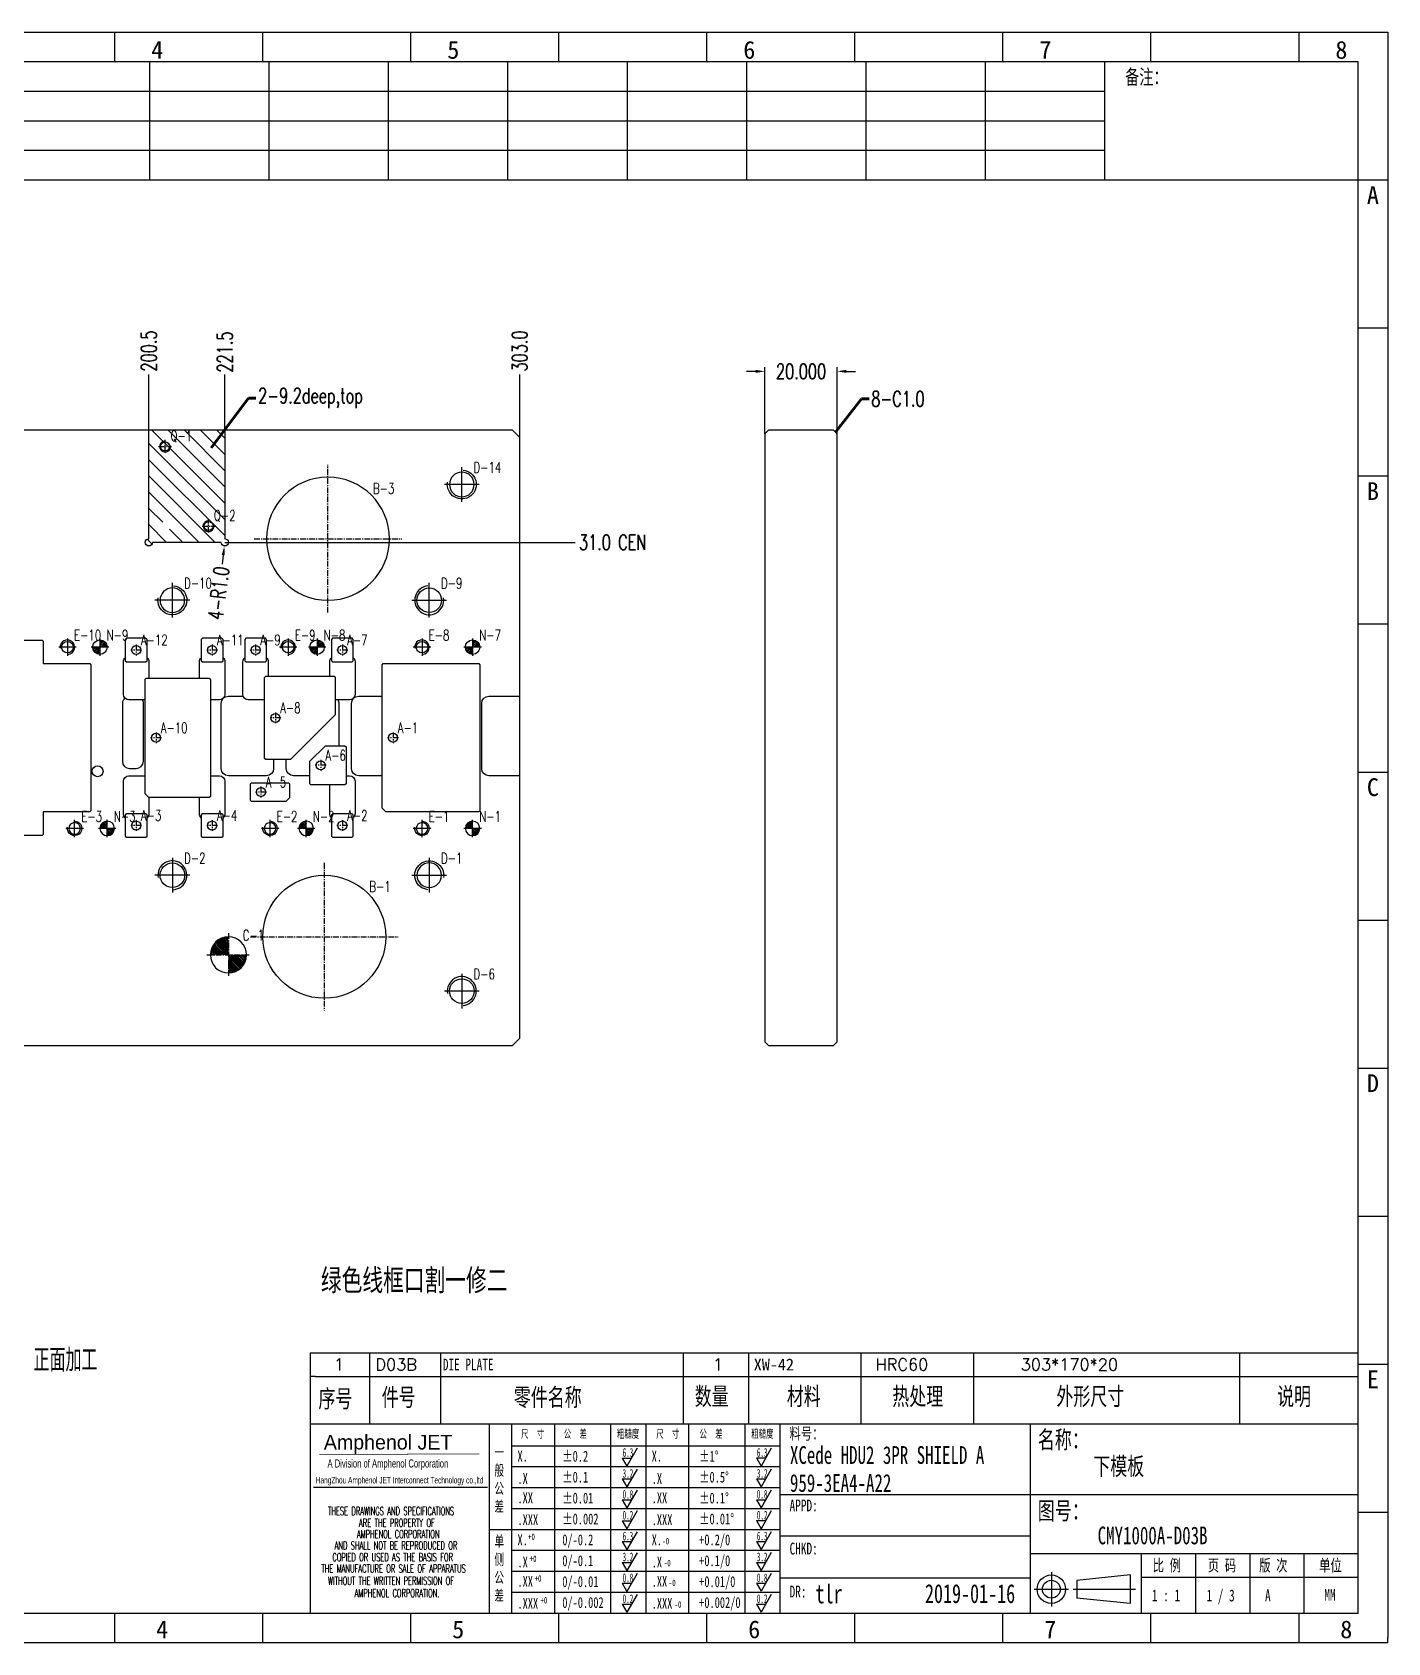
# Model space of a CAD drawing. Header units: millimetres. Extents: x -2852 to 5627, y -2271 to 1849.
# Drawn here: x 4602.1 to 4976.7, y -1220.9 to -775.8 of the extents above; entities that cross this region are included whole.
import ezdxf
from ezdxf.enums import TextEntityAlignment as Align

# ---------------------------------------------------------------- set-up
doc = ezdxf.new("R2010")
doc.units = ezdxf.units.MM
doc.header["$PDSIZE"] = 3
doc.linetypes.add('CENTER', pattern=[50.8, 31.75, -6.35, 6.35, -6.35])
doc.linetypes.add('CENTER2', pattern=[1.125, 0.75, -0.125, 0.125, -0.125])
for name, color, linetype in [('1', 7, 'Continuous'), ('41', 1, 'Continuous'), ('51', 1, 'CENTER2'), ('D03', 7, 'Continuous'), ('D031', 217, 'Continuous')]:
    doc.layers.add(name, color=color, linetype=linetype)
doc.styles.add('CH', font='仿宋_GB2312_0.ttf')
doc.styles.add('jet01', font='simplex.shx', dxfattribs={"width": 0.7, "bigfont": 'hztxt.shx'})
doc.styles.add('jet02', font='simplex.shx', dxfattribs={"width": 0.7})
doc.styles.add('SIMPLEX', font='SIMPLEX')
doc.styles.get("Standard").update_dxf_attribs({"font": '仿宋_GB2312_0.ttf', "width": 0.7})
doc.styles.add('TEXTSTYLE_1', font='TRIUMB.TTF')
doc.styles.add('TEXTSTYLE_2', font='TRIUM.TTF')
doc.styles.add('tk', font='', dxfattribs={"width": 0.7})
doc.styles.add('tk 2', font='仿宋_GB2312_0.ttf', dxfattribs={"width": 0.65})
doc.styles.add('tk 4', font='simplex.shx', dxfattribs={"width": 0.65, "bigfont": 'bigfont.shx'})
doc.styles.get('tk').set_extended_font_data('NSimSun')
doc.dimstyles.new('jet02', dxfattribs={"dimtxt": 3.5, "dimasz": 2.1, "dimexe": 1, "dimexo": 0, "dimgap": 0.5, "dimtad": 0, "dimtoh": 1, "dimdec": 3, "dimzin": 9, "dimdsep": 46, "dimtxsty": 'jet02', "dimcen": 0, "dimclrt": 256, "dimazin": 2, "dimtfac": 1, "dimtdec": 3, "dimtofl": 0, "dimtmove": 0, "dimatfit": 1, "dimfxl": 0, "dimarcsym": 0})

# ---------------------------------------------------------------- blocks, each defined once
blk = doc.blocks.new('A3-N')
at = {"layer": '1', "color": 1}
for p, q in [((0, 296.73), (420, 296.73)), ((185.45, 291.27), (185.45, 296.73)), ((212.73, 291.27), (212.73, 296.73)), ((240, 291.27), (240, 296.73)), ((267.27, 291.27), (267.27, 296.73)), ((294.55, 291.27), (294.55, 296.73)), ((321.82, 291.27), (321.82, 296.73)), ((349.09, 291.27), (349.09, 296.73)), ((376.36, 291.27), (376.36, 296.73)), ((403.64, 291.27), (403.64, 296.73)), ((420, 296.73), (420, 1)), ((420, 269.45), (414.55, 269.45)), ((420, 242.18), (414.55, 242.18)), ((420, 214.91), (414.55, 214.91)), ((420, 187.64), (414.55, 187.64)), ((420, 160.36), (414.55, 160.36)), ((420, 133.09), (414.55, 133.09)), ((420, 105.82), (414.55, 105.82)), ((420, 78.55), (414.55, 78.55)), ((420, 51.27), (414.55, 51.27)), ((222.45, 49.09), (221.45, 49.09)), ((221.45, 49.09), (221.45, 40.36)), ((222.45, 49.09), (414.55, 49.09)), ((232.36, 49.09), (232.36, 40.36)), ((245.45, 49.09), (245.45, 40.36)), ((290.18, 49.09), (290.18, 40.36)), ((302.18, 49.09), (302.18, 40.36)), ((322.91, 49.09), (322.91, 40.36)), ((343.64, 49.09), (343.64, 40.36)), ((392.73, 40.36), (392.73, 49.09)), ((258.55, 40.36), (258.55, 5.44)), ((266.45, 40.36), (266.45, 5.44)), ((276.78, 40.36), (276.78, 5.45)), ((291.18, 40.36), (291.18, 5.45)), ((301.51, 40.37), (301.51, 5.46)), ((308.01, 40.36), (308.01, 5.45)), ((354.09, 40.36), (354.09, 5.45)), ((308.01, 32.39), (258.55, 32.39)), ((308.01, 28.54), (258.55, 28.54)), ((414.55, 27.27), (308.01, 27.27)), ((308.01, 24.69), (258.55, 24.69)), ((420, 24), (414.55, 24)), ((354.09, 19.63), (308.01, 19.63)), ((308.01, 16.99), (258.55, 16.99)), ((414.55, 16.36), (354.09, 16.36)), ((374.55, 16.36), (374.55, 5.45)), ((384.55, 16.36), (384.55, 5.45)), ((394.55, 16.36), (394.55, 5.45)), ((404.55, 16.36), (404.55, 5.45)), ((308.01, 13.14), (258.55, 13.14)), ((308.01, 11.99), (354.09, 11.99)), ((372.51, 12.49), (362.69, 11.5)), ((372.51, 12.49), (372.51, 7.25)), ((414.55, 12), (374.55, 12)), ((308.01, 9.29), (258.55, 9.29)), ((362.69, 11.5), (362.69, 8.23)), ((372.51, 7.25), (362.69, 8.23)), ((185.45, 0), (185.45, 5.45)), ((212.73, 0), (212.73, 5.45)), ((240, 0), (240, 5.45)), ((267.27, 0), (267.27, 5.45)), ((294.55, 0), (294.55, 5.45)), ((321.82, 0), (321.82, 5.45)), ((349.09, 0), (349.09, 5.45)), ((376.36, 0), (376.36, 5.45)), ((403.64, 0), (403.64, 5.45)), ((420, 0), (1, 0)), ((420, 0), (420, 1))]:
    blk.add_line(p, q, dxfattribs=at)
at = {"layer": '1'}
for p, q in [((414.55, 278.18), (414.55, 284.73)), ((221.45, 40.36), (221.45, 5.45)), ((221.45, 40.36), (414.55, 40.36)), ((221.45, 40.36), (414.55, 40.36)), ((254.41, 40.36), (254.41, 5.45)), ((283.28, 40.36), (283.28, 5.45)), ((308.01, 36.24), (258.55, 36.24)), ((222.08, 28.67), (254.12, 28.67)), ((308.01, 20.84), (254.41, 20.84))]:
    blk.add_line(p, q, dxfattribs=at)
at = {"layer": '1', "color": 1, "ltscale": 0.05}
for p, q in [((281.68, 35.84), (279.79, 32.56)), ((306.41, 35.84), (304.52, 32.56)), ((278.93, 34.04), (279.79, 32.56)), ((278.93, 34.04), (280.65, 34.04)), ((303.66, 34.05), (304.52, 32.56)), ((303.66, 34.05), (305.38, 34.05)), ((278.93, 30.19), (279.79, 28.71)), ((278.93, 30.19), (280.65, 30.19)), ((281.68, 31.99), (279.79, 28.71)), ((303.66, 30.2), (305.38, 30.2)), ((303.66, 30.2), (304.52, 28.71)), ((306.41, 31.99), (304.52, 28.71)), ((281.68, 28.14), (279.79, 24.86)), ((306.41, 28.14), (304.52, 24.86)), ((278.93, 26.34), (279.79, 24.86)), ((278.93, 26.34), (280.65, 26.34)), ((281.68, 24.29), (279.79, 21.01)), ((303.66, 26.35), (304.52, 24.86)), ((303.66, 26.35), (305.38, 26.35)), ((306.41, 24.29), (304.52, 21.01)), ((278.93, 22.49), (280.65, 22.49)), ((278.93, 22.49), (279.79, 21.01)), ((303.66, 22.5), (305.38, 22.5)), ((303.66, 22.5), (304.52, 21.01)), ((278.93, 18.66), (279.79, 17.17)), ((278.93, 18.66), (280.65, 18.66)), ((281.68, 20.45), (279.79, 17.17)), ((303.66, 18.66), (304.52, 17.18)), ((303.66, 18.66), (305.38, 18.66)), ((306.41, 20.46), (304.52, 17.18)), ((281.68, 16.6), (279.79, 13.32)), ((306.41, 16.61), (304.52, 13.33)), ((278.93, 14.81), (280.65, 14.81)), ((278.93, 14.81), (279.79, 13.32)), ((281.68, 12.75), (279.79, 9.47)), ((303.66, 14.81), (305.38, 14.81)), ((303.66, 14.81), (304.52, 13.33)), ((306.41, 12.76), (304.52, 9.48)), ((278.93, 10.96), (279.79, 9.47)), ((278.93, 10.96), (280.65, 10.96)), ((303.66, 10.96), (304.52, 9.48)), ((303.66, 10.96), (305.38, 10.96)), ((306.41, 8.91), (304.52, 5.63)), ((278.93, 7.11), (279.79, 5.62)), ((278.93, 7.11), (280.65, 7.11)), ((281.68, 8.9), (279.79, 5.62)), ((303.66, 7.11), (305.38, 7.11)), ((303.66, 7.11), (304.52, 5.63))]:
    blk.add_line(p, q, dxfattribs=at)
at = {"layer": '1', "color": 1, "ltscale": 0.1}
for p, q in [((358.01, 13.02), (358.01, 6.71)), ((354.86, 9.87), (361.17, 9.87)), ((362.03, 9.87), (373.54, 9.87))]:
    blk.add_line(p, q, dxfattribs=at)
at = {"layer": '1'}
blk.add_lwpolyline([(221.45, 5.45), (414.55, 5.45), (414.55, 291.27), (5.45, 291.27), (5.45, 5.45), (414.55, 5.45)], dxfattribs=at)
at = {"layer": '1', "color": 7, "linetype": 'Continuous', "const_width": 0.123}
blk.add_lwpolyline([(223.11, 34.74), (252.6, 34.76)], dxfattribs=at)
at = {"layer": '1', "color": 1}
for radius in [2.62, 1.64]:
    blk.add_circle((358.01, 9.87), radius, dxfattribs=at)
at = {"layer": '41'}
for p, q in [((191.82, 291.27), (191.82, 269.45)), ((213.82, 291.27), (213.82, 269.45)), ((235.82, 291.27), (235.82, 269.45)), ((257.82, 291.27), (257.82, 269.45)), ((279.82, 291.27), (279.82, 269.45)), ((301.82, 291.27), (301.82, 269.45)), ((323.82, 291.27), (323.82, 269.45)), ((345.82, 291.27), (345.82, 269.45)), ((367.82, 291.27), (367.82, 269.45)), ((367.82, 285.82), (5.45, 285.82)), ((367.82, 280.36), (5.45, 280.36)), ((367.82, 274.91), (5.45, 274.91)), ((414.55, 269.45), (5.45, 269.45))]:
    blk.add_line(p, q, dxfattribs=at)
at = {"layer": '1', "color": 1}
for s, p in [('4', (193.27, 295.11)), ('5', (247.82, 295.11)), ('6', (302.36, 295.11)), ('7', (356.91, 295.11)), ('8', (411.45, 295.11)), ('4', (194.17, 4.11)), ('5', (248.72, 4.11)), ('6', (303.26, 4.11)), ('7', (357.81, 4.11)), ('8', (412.35, 4.11))]:
    blk.add_text(s, height=3.27, dxfattribs=at).set_placement(p, align=Align.TOP_CENTER)
at = {"layer": '1', "style": 'tk', "width": 0.7}
blk.add_text('备注：', height=2.727, dxfattribs=at).set_placement((375.51, 288.55), align=Align.MIDDLE)
at = {"layer": '1', "color": 1}
for s, p in [('A', (418.37, 268.36)), ('B', (418.37, 213.82)), ('C', (418.37, 159.27)), ('D', (418.37, 104.73)), ('E', (418.37, 50.18))]:
    blk.add_text(s, height=3.27, dxfattribs=at).set_placement(p, align=Align.TOP_RIGHT)
at = {"layer": '1', "color": 1, "style": 'tk 2', "width": 0.7}
for s, height, p in [('数量', 3.273, (292.3, 43.78)), ('材料', 3.273, (309.27, 43.78)), ('热处理', 3.273, (328.71, 43.78)), ('外形尺寸', 3.273, (358.94, 43.78)), ('说明', 3.273, (399.61, 43.78)), ('序号', 3.273, (222.96, 43.34)), ('件号', 3.273, (234.62, 43.61)), ('零件名称', 3.273, (258.97, 43.61)), ('料号：', 2.182, (309.77, 37.46)), ('名称：', 3.273, (355.52, 35.79)), ('图号：', 3.273, (355.52, 22.7)), ('比 例', 2.182, (376.69, 13.18)), ('页 码', 2.182, (386.85, 13.18)), ('版 次', 2.182, (396.31, 13.18)), ('单位', 2.182, (407.35, 13.18))]:
    blk.add_text(s, height=height, dxfattribs=at).set_placement(p)
at = {"layer": '1', "color": 7, "linetype": 'Continuous', "style": 'TEXTSTYLE_1'}
blk.add_text('Amphenol JET', height=2.7, dxfattribs=at).set_placement((223.96, 35.61))
at = {"layer": '1', "color": 1, "ltscale": 0.05, "style": 'tk 2', "width": 0.5}
for s, p in [('6.3', (279.01, 34.26)), ('6.3', (303.74, 34.27)), ('3.2', (279.01, 30.41)), ('3.2', (303.74, 30.42)), ('0.8', (279.01, 26.56)), ('0.8', (303.74, 26.57)), ('0.2', (279.01, 22.71)), ('0.2', (303.74, 22.72)), ('6.3', (279.01, 18.87)), ('6.3', (303.74, 18.88)), ('3.2', (279.01, 15.02)), ('3.2', (303.74, 15.03)), ('0.8', (279.01, 11.17)), ('0.8', (303.74, 11.18)), ('0.2', (279.01, 7.32)), ('0.2', (303.74, 7.33))]:
    blk.add_text(s, height=1.6, dxfattribs=at).set_placement(p)
at = {"layer": '1', "color": 7, "linetype": 'Continuous'}
for s, height, style, width, p in [('A Division of Amphenol Corporation', 1.5, 'TEXTSTYLE_2', 0.7, (224.64, 32.29)), ('HangZhou Amphenol JET Interconnect Technology co.,ltd ', 1.2, 'TEXTSTYLE_2', 0.6, (222.47, 29.36)), ('THESE DRAWINGS AND SPECIFICATIONS', 1.5, 'tk 4', 0.6, (224.73, 23.52)), ('ARE THE PROPERTY OF', 1.5, 'tk 4', 0.6, (230.45, 21.35)), ('AND SHALL NOT BE REPRODUCED OR', 1.5, 'tk 4', 0.6, (225.95, 17.17)), ('AMPHENOL CORPORATION', 1.5, 'tk 4', 0.6, (230.04, 19.27)), ('COPIED OR USED AS THE BASIS FOR', 1.5, 'tk 4', 0.6, (225.54, 15.02)), ('THE MANUFACTURE OR SALE OF APPARATUS', 1.5, 'tk 4', 0.6, (223.5, 12.92)), ('WITHOUT THE WRITTEN PERMISSION OF', 1.5, 'tk 4', 0.6, (224.73, 10.67)), ('AMPHENOL CORPORATION.', 1.5, 'tk 4', 0.6, (229.63, 8.4))]:
    blk.add_text(s, height=height, dxfattribs=dict(at, style=style, width=width)).set_placement(p)
at = {"layer": '1', "color": 1, "style": 'tk 2', "width": 0.7}
for s, p in [('X.', (259.64, 34.37)), ('%%P0.2', (267.9, 34.37)), ('X.', (284.37, 34.37)), ('%%P1%%D', (293.12, 34.37)), ('.X', (259.64, 30.28)), ('%%P0.1', (267.9, 30.52)), ('.X', (284.37, 30.28)), ('%%P0.5%%D', (293.12, 30.52)), ('.XX', (259.64, 26.71)), ('%%P0.01', (267.9, 26.67)), ('.XX', (284.37, 26.71)), ('%%P0.1%%D', (293.12, 26.67)), ('%%P0.002', (267.9, 22.82)), ('%%P0.01%%D', (293.12, 22.82)), ('.XXX', (259.64, 22.68)), ('.XXX', (284.37, 22.68)), ('X.', (259.64, 18.97)), ('0/-0.2', (267.9, 18.97)), ('X.', (284.37, 18.97)), ('+0.2/0', (293.12, 18.97)), ('.X', (259.64, 14.88)), ('0/-0.1', (267.9, 15.12)), ('.X', (284.37, 14.88)), ('+0.1/0', (293.12, 15.12)), ('.XX', (259.64, 11.31)), ('0/-0.01', (267.9, 11.27)), ('.XX', (284.37, 11.31)), ('+0.01/0', (293.12, 11.27)), ('.XXX', (259.64, 7.28)), ('0/-0.002', (267.9, 7.42)), ('.XXX', (284.37, 7.28)), ('+0.002/0', (293.12, 7.42))]:
    blk.add_text(s, height=2, dxfattribs=at).set_placement(p, align=Align.MIDDLE_LEFT)
at = {"layer": '1', "style": 'tk 2', "width": 0.7}
for s, p in [('APPD:', (309.77, 24.21)), ('CHKD:', (309.77, 16.27)), ('DR:', (309.77, 8.35))]:
    blk.add_text(s, height=2.182, dxfattribs=at).set_placement(p)
at = {"layer": '1', "color": 7, "style": 'tk 2', "width": 0.7}
blk.add_text('MM', height=2.182, dxfattribs=at).set_placement((408.31, 7.75))
at = {"layer": '1', "color": 1, "ltscale": 0.05, "char_height": 1.5, "width": 6.3627, "attachment_point": 1, "style": 'tk 2'}
for s, insert in [('尺  寸', (260.31, 39.25)), ('公  差', (268.17, 39.25)), ('粗糙度', (277.98, 39.25)), ('尺  寸', (285.2, 39.25)), ('公  差', (293.18, 39.25)), ('粗糙度', (302.71, 39.26))]:
    blk.add_mtext(s, dxfattribs=dict(at, insert=insert))
at = {"layer": '1', "ltscale": 0.05, "char_height": 2, "width": 2.5195, "attachment_point": 1, "style": 'tk 2'}
for s, insert in [('一般公差', (255.39, 36.11)), ('单侧公差', (255.39, 19.71))]:
    blk.add_mtext(s, dxfattribs=dict(at, insert=insert))
at = {"layer": '1', "color": 1, "ltscale": 0.05, "char_height": 1.2, "width": 5.1396, "attachment_point": 1, "line_spacing_factor": 0.8, "style": 'tk 2'}
for s, insert in [('+0', (261.58, 20.13)), ('-0', (286.31, 19.33)), ('+0', (261.88, 16.09)), ('-0', (286.61, 15.29)), ('+0', (262.79, 12.45)), ('-0', (287.51, 11.65)), ('+0', (263.87, 8.44)), ('-0', (288.59, 7.64))]:
    blk.add_mtext(s, dxfattribs=dict(at, insert=insert))
at = {"layer": '1', "style": 'tk 2', "width": 0.7}
for tag, p in [('PATR-NO1', (309.84, 32.96)), ('TITLE', (365.74, 30.9)), ('PATR-NO2', (309.84, 27.81)), ('DWG-NO:', (366.54, 18.14))]:
    blk.add_attdef(tag, p, '', height=3.27, dxfattribs=at)
at = {"layer": '1', "color": 1, "style": 'tk 2', "width": 0.7}
for tag, p in [('DRAW', (314.55, 7.27)), ('DATE', (334.72, 7.32))]:
    blk.add_attdef(tag, p, '', height=3.49, dxfattribs=at)
at = {"layer": '1', "style": 'tk 2', "width": 0.7}
for tag, p in [('SCALE', (376.55, 8.73)), ('SHEET', (386.6, 8.72)), ('REV', (397.38, 8.73))]:
    blk.add_attdef(tag, text='', height=2.18, dxfattribs=at).set_placement(p, align=Align.MIDDLE_LEFT)
blk = doc.blocks.new('FB3')
at = {"layer": '1', "color": 1}
for p, q in [((0, 4.36), (193.09, 4.36)), ((0, 4.36), (0, 0)), ((10.91, 4.36), (10.91, 0)), ((24, 4.36), (24, 0)), ((68.73, 4.36), (68.73, 0)), ((80.73, 4.36), (80.73, 0)), ((101.45, 4.36), (101.45, 0)), ((122.18, 4.36), (122.18, 0)), ((171.27, 0), (171.27, 4.36))]:
    blk.add_line(p, q, dxfattribs=at)
at = {"layer": '1'}
for tag, style, p in [('ITEM', 'SIMPLEX', (4.36, 2.18)), ('PARTNO', 'SIMPLEX', (12, 2.18)), ('QTY', 'SIMPLEX', (74.18, 2.18)), ('MATL', 'CH', (81.72, 2.18)), ('FINISH', 'SIMPLEX', (104.17, 2.18)), ('SPEC', 'SIMPLEX', (130.91, 2.18)), ('REMARK', 'SIMPLEX', (174.06, 2.18))]:
    blk.add_attdef(tag, text='', height=2.18, dxfattribs=dict(at, style=style)).set_placement(p, align=Align.MIDDLE_LEFT)
at = {"layer": '1', "style": 'tk', "width": 0.7}
blk.add_attdef('DIE', text='', height=2.18, dxfattribs=at).set_placement((24.43, 2.18), align=Align.MIDDLE_LEFT)
blk = doc.blocks.new('D03-POST20')
at = {"layer": 'D03', "color": 6, "linetype": 'CENTER', "ltscale": 0.05}
for p, q in [((0, 20.4), (0, -20.4)), ((20.4, 0), (-20.4, 0))]:
    blk.add_line(p, q, dxfattribs=at)
at = {"layer": 'D03', "linetype": 'Continuous', "ltscale": 0.05}
blk.add_circle((0, 0), 17, dxfattribs=at)
blk = doc.blocks.new('D03-PIN10')
at = {"layer": 'D03', "color": 6, "linetype": 'CENTER', "ltscale": 0.05}
for p, q in [((0, 6), (0, -6)), ((6, 0), (-6, 0))]:
    blk.add_line(p, q, dxfattribs=at)
at = {"layer": 'D03', "linetype": 'Continuous', "ltscale": 0.05}
blk.add_circle((0, 0), 5, dxfattribs=at)
blk = doc.blocks.new('D03-M4')
at = {"layer": 'D03', "color": 6, "linetype": 'CENTER'}
for p, q in [((2.4, 0), (-2.4, 0)), ((0, 2.4), (0, -2.4))]:
    blk.add_line(p, q, dxfattribs=at)
at = {"layer": 'D03', "linetype": 'Continuous'}
blk.add_circle((0, 0), 1.6, dxfattribs=at)
at = {"layer": 'D03', "color": 3, "linetype": 'Continuous'}
blk.add_arc((0, 0), 2, 275.0197, 189.0761, dxfattribs=at)
blk = doc.blocks.new('D03-DL4')
at = {"layer": 'D03', "color": 6, "linetype": 'CENTER'}
for p, q in [((2.4, 0), (-2.4, 0)), ((0, 2.4), (0, -2.4))]:
    blk.add_line(p, q, dxfattribs=at)
at = {"layer": 'D03', "linetype": 'Continuous'}
blk.add_circle((0, 0), 2, dxfattribs=at)
blk = doc.blocks.new('D03-M3')
at = {"layer": 'D03', "color": 6, "linetype": 'CENTER', "ltscale": 0.05}
for p, q in [((1.8, 0), (-1.8, 0)), ((0, 1.8), (0, -1.8))]:
    blk.add_line(p, q, dxfattribs=at)
at = {"layer": 'D03', "linetype": 'Continuous', "ltscale": 0.05}
blk.add_circle((0, 0), 1.25, dxfattribs=at)
at = {"layer": 'D03', "color": 3, "linetype": 'Continuous', "ltscale": 0.05}
blk.add_arc((0, 0), 1.5, 275.0197, 189.0761, dxfattribs=at)
blk = doc.blocks.new('D03-L8')
at = {"layer": 'D03', "color": 6, "linetype": 'CENTER'}
for p, q in [((0, 4.8), (0, -4.8)), ((4.8, 0), (-4.8, 0))]:
    blk.add_line(p, q, dxfattribs=at)
at = {"layer": 'D03', "linetype": 'Continuous'}
blk.add_circle((0, 0), 3.4, dxfattribs=at)
at = {"layer": 'D03', "color": 3, "linetype": 'Continuous'}
blk.add_arc((0, 0), 4, 275.0197, 189.0761, dxfattribs=at)
blk = doc.blocks.new('WCS')
at = {"layer": '1', "color": 6, "linetype": 'CENTER', "ltscale": 0.05}
for p, q in [((1.5, 0), (-1.5, 0)), ((0, 1.5), (0, -1.5))]:
    blk.add_line(p, q, dxfattribs=at)
at = {"layer": '1', "linetype": 'Continuous', "ltscale": 0.05}
blk.add_circle((0, 0), 1.25, dxfattribs=at)
blk = doc.blocks.new('*D4893')
at = {"layer": '41', "ltscale": 0.05}
for p, q in [((2002.19, 2361.51), (1999.67, 2361.51)), ((2004.71, 2344.26), (2004.71, 2362.71)), ((2024.71, 2344.26), (2024.71, 2362.71)), ((2027.23, 2361.51), (2029.75, 2361.51))]:
    blk.add_line(p, q, dxfattribs=at)
for points in [[(2002.19, 2361.09), (2002.19, 2361.93), (2004.71, 2361.51)], [(2027.23, 2361.93), (2027.23, 2361.09), (2024.71, 2361.51)]]:
    blk.add_solid(points, dxfattribs=at)
at = {"layer": 'Defpoints', "color": 0, "ltscale": 0.05}
for p in [(2024.71, 2361.51), (2004.71, 2344.26), (2024.71, 2344.26)]:
    blk.add_point(p, dxfattribs=at)
at = {"layer": '41', "ltscale": 0.05, "insert": (2014.71, 2361.51), "char_height": 4.2, "attachment_point": 5, "style": 'jet02'}
blk.add_mtext('20.000', dxfattribs=at)
blk = doc.blocks.new('*D4895')
at = {"layer": '41'}
blk.add_line((1855.02, 2310.76), (1854.71, 2308.26), dxfattribs=at)
at = {"layer": '41', "ltscale": 0.05}
blk.add_solid([(1855.44, 2310.71), (1854.61, 2310.81), (1855.33, 2313.26)], dxfattribs=at)
at = {"layer": 'Defpoints', "color": 0, "ltscale": 0.05}
for p in [(1855.33, 2313.26), (1855.45, 2314.26)]:
    blk.add_point(p, dxfattribs=at)
at = {"layer": '41', "ltscale": 0.05, "insert": (1853.72, 2300.23), "char_height": 4.2, "attachment_point": 5, "rotation": 82.963, "style": 'jet02'}
blk.add_mtext('4-R1.0', dxfattribs=at)
blk = doc.blocks.new('*D4907')
at = {"layer": '41', "ltscale": 0.05}
blk.add_line((1855.45, 2314.26), (1952.33, 2314.26), dxfattribs=at)
at = {"layer": 'Defpoints', "color": 0, "ltscale": 0.05}
for p in [(1633.95, 2345.26), (1855.45, 2314.26), (1952.33, 2314.26)]:
    blk.add_point(p, dxfattribs=at)
at = {"layer": '41', "ltscale": 0.05, "insert": (1962.66, 2314.26), "char_height": 4.2, "attachment_point": 5, "style": 'jet02'}
blk.add_mtext('31.0{\\C1; CEN }', dxfattribs=at)
blk = doc.blocks.new('*D4911')
at = {"layer": '41', "ltscale": 0.05}
blk.add_line((1834.45, 2345.26), (1834.45, 2360.64), dxfattribs=at)
at = {"layer": 'Defpoints', "color": 0, "ltscale": 0.05}
for p in [(1834.45, 2360.64), (1633.95, 2345.26), (1834.45, 2345.26)]:
    blk.add_point(p, dxfattribs=at)
at = {"layer": '41', "ltscale": 0.05, "insert": (1834.45, 2367.12), "char_height": 4.2, "attachment_point": 5, "rotation": 90, "style": 'jet02'}
blk.add_mtext('200.5', dxfattribs=at)
blk = doc.blocks.new('*D4912')
at = {"layer": '41', "ltscale": 0.05}
blk.add_line((1855.45, 2345.26), (1855.45, 2360.64), dxfattribs=at)
at = {"layer": 'Defpoints', "color": 0, "ltscale": 0.05}
for p in [(1855.45, 2360.64), (1633.95, 2345.26), (1855.45, 2345.26)]:
    blk.add_point(p, dxfattribs=at)
at = {"layer": '41', "ltscale": 0.05, "insert": (1855.45, 2366.84), "char_height": 4.2, "attachment_point": 5, "rotation": 90, "style": 'jet02'}
blk.add_mtext('221.5', dxfattribs=at)
blk = doc.blocks.new('*D4913')
at = {"layer": '41', "ltscale": 0.05}
blk.add_line((1936.95, 2343.26), (1936.95, 2360.64), dxfattribs=at)
at = {"layer": 'Defpoints', "color": 0, "ltscale": 0.05}
for p in [(1936.95, 2360.64), (1633.95, 2345.26), (1936.95, 2343.26)]:
    blk.add_point(p, dxfattribs=at)
at = {"layer": '41', "ltscale": 0.05, "insert": (1936.95, 2367.12), "char_height": 4.2, "attachment_point": 5, "rotation": 90, "style": 'jet02'}
blk.add_mtext('303.0', dxfattribs=at)

msp = doc.modelspace()

# ---------------------------------------------------------------- hatches: boundary and pattern name
at = {"layer": 'D03', "ltscale": 0.05}
h = msp.add_hatch(dxfattribs=at)
h.set_pattern_fill('ANSI31', color=5, style=0)
h.set_pattern_definition([(315, (724.515, -342.7293), (-2.245064, -2.245064), [])])
edge = h.paths.add_edge_path()
edge.add_ellipse((4655.309, -916.7575), major_axis=(-0.7071, 0.7071), ratio=1, start_angle=45, end_angle=315, ccw=False)
edge.add_line((4654.309, -916.7575), (4635.309, -916.7575))
edge.add_ellipse((4634.309, -916.7575), major_axis=(0.7071, 0.7071), ratio=1, start_angle=45, end_angle=315, ccw=False)
edge.add_line((4634.309, -915.7575), (4634.309, -885.7575))
edge.add_line((4634.309, -885.7575), (4655.309, -885.7575))
edge.add_line((4655.309, -885.7575), (4655.309, -915.7575))
edge = h.paths.add_edge_path(flags=16)
edge.add_line((4638.809, -910.7575), (4638.809, -911.0075))
edge.add_ellipse((4638.809, -912.2575), major_axis=(-0.8839, 0.8839), ratio=1, start_angle=-45, end_angle=45)
edge.add_line((4637.559, -912.2575), (4637.309, -912.2575))
edge.add_ellipse((4638.809, -912.2575), major_axis=(1.0607, 1.0607), ratio=1, start_angle=135, end_angle=405)
edge = h.paths.add_edge_path(flags=16)
edge.add_line((4650.809, -888.7575), (4650.809, -889.0075))
edge.add_ellipse((4650.809, -890.2575), major_axis=(-0.8839, 0.8839), ratio=1, start_angle=-45, end_angle=45)
edge.add_line((4649.559, -890.2575), (4649.309, -890.2575))
edge.add_ellipse((4650.809, -890.2575), major_axis=(1.0607, 1.0607), ratio=1, start_angle=135, end_angle=405)
h = msp.add_hatch(dxfattribs=at)
h.set_pattern_fill('ANSI31', color=3, scale=0.1, style=0)
h.set_pattern_definition([(45, (1736.0989, -1517.83882), (-0.224506403, 0.224506403), [])])
h.paths.add_polyline_path([(4620.809, -943.6975), (4620.809, -945.7075), (4622.819, -945.7075, 0.41421356)])
h.paths.add_polyline_path([(4620.809, -945.7075), (4618.799, -945.7075, 0.41421356), (4620.809, -947.7175)])
h = msp.add_hatch(dxfattribs=at)
h.set_pattern_fill('ANSI31', color=3, scale=0.1, style=0)
h.set_pattern_definition([(45, (1796.0989, -1517.83882), (-0.224506403, 0.224506403), [])])
h.paths.add_polyline_path([(4680.809, -943.6975), (4680.809, -945.7075), (4682.819, -945.7075, 0.41421356)])
h.paths.add_polyline_path([(4680.809, -945.7075), (4678.799, -945.7075, 0.41421356), (4680.809, -947.7175)])
h = msp.add_hatch(dxfattribs=at)
h.set_pattern_fill('ANSI31', color=3, scale=0.1, style=0)
h.set_pattern_definition([(45, (1839.0989, -1517.83882), (-0.224506403, 0.224506403), [])])
h.paths.add_polyline_path([(4723.809, -943.6975), (4723.809, -945.7075), (4725.819, -945.7075, 0.41421356)])
h.paths.add_polyline_path([(4723.809, -945.7075), (4721.799, -945.7075, 0.41421356), (4723.809, -947.7175)])
h = msp.add_hatch(dxfattribs=at)
h.set_pattern_fill('ANSI31', color=3, scale=0.1, style=0)
h.set_pattern_definition([(315, (1738.0989, -423.67624), (-0.224506403, -0.224506403), [])])
edge = h.paths.add_edge_path()
edge.add_line((4622.809, -997.8175), (4622.809, -995.8075))
edge.add_line((4622.809, -995.8075), (4624.819, -995.8075))
edge.add_ellipse((4622.809, -995.8075), major_axis=(-1.4213, 1.4213), ratio=1, start_angle=135, end_angle=225, ccw=False)
edge = h.paths.add_edge_path()
edge.add_line((4622.809, -995.8075), (4620.799, -995.8075))
edge.add_ellipse((4622.809, -995.8075), major_axis=(-1.4213, 1.4213), ratio=1, start_angle=-45, end_angle=45, ccw=False)
edge.add_line((4622.809, -993.7975), (4622.809, -995.8075))
h = msp.add_hatch(dxfattribs=at)
h.set_pattern_fill('ANSI31', color=3, scale=0.1, style=0)
h.set_pattern_definition([(315, (1793.0989, -423.67624), (-0.224506403, -0.224506403), [])])
edge = h.paths.add_edge_path()
edge.add_line((4677.809, -997.8175), (4677.809, -995.8075))
edge.add_line((4677.809, -995.8075), (4679.819, -995.8075))
edge.add_ellipse((4677.809, -995.8075), major_axis=(-1.4213, 1.4213), ratio=1, start_angle=135, end_angle=225, ccw=False)
edge = h.paths.add_edge_path()
edge.add_line((4677.809, -995.8075), (4675.799, -995.8075))
edge.add_ellipse((4677.809, -995.8075), major_axis=(-1.4213, 1.4213), ratio=1, start_angle=-45, end_angle=45, ccw=False)
edge.add_line((4677.809, -993.7975), (4677.809, -995.8075))
h = msp.add_hatch(dxfattribs=at)
h.set_pattern_fill('ANSI31', color=3, scale=0.1, style=0)
h.set_pattern_definition([(315, (1839.0989, -423.67624), (-0.224506403, -0.224506403), [])])
edge = h.paths.add_edge_path()
edge.add_line((4723.809, -997.8175), (4723.809, -995.8075))
edge.add_line((4723.809, -995.8075), (4725.819, -995.8075))
edge.add_ellipse((4723.809, -995.8075), major_axis=(-1.4213, 1.4213), ratio=1, start_angle=135, end_angle=225, ccw=False)
edge = h.paths.add_edge_path()
edge.add_line((4723.809, -995.8075), (4721.799, -995.8075))
edge.add_ellipse((4723.809, -995.8075), major_axis=(-1.4213, 1.4213), ratio=1, start_angle=-45, end_angle=45, ccw=False)
edge.add_line((4723.809, -993.7975), (4723.809, -995.8075))
h = msp.add_hatch(dxfattribs=at)
h.set_pattern_fill('ANSI31', color=3, scale=0.1, style=0)
h.set_pattern_definition([(135, (5303.48674, -1605.318), (0.2245064, 0.2245064), [])])
edge = h.paths.add_edge_path()
edge.add_line((4656.309, -1025.7575), (4656.309, -1030.7575))
edge.add_line((4656.309, -1030.7575), (4651.309, -1030.7575))
edge.add_ellipse((4656.309, -1030.7575), major_axis=(-3.5355, 3.5355), ratio=1, start_angle=-45, end_angle=45, ccw=False)
edge = h.paths.add_edge_path()
edge.add_ellipse((4656.309, -1030.7575), major_axis=(-3.5355, 3.5355), ratio=1, start_angle=135, end_angle=225, ccw=False)
edge.add_line((4656.309, -1035.7575), (4656.309, -1030.7575))
edge.add_line((4656.309, -1030.7575), (4661.309, -1030.7575))

# ---------------------------------------------------------------- linework, layer by layer
at = {"layer": '1', "ltscale": 0.05}
msp.add_lwpolyline([(4435.809, -1055.7575), (4734.809, -1055.7575), (4736.809, -1053.7575), (4736.809, -887.7575), (4734.809, -885.7575), (4435.809, -885.7575)], dxfattribs=at)
at = {"layer": 'D03'}
msp.add_lwpolyline([(4655.309, -885.7575), (4655.309, -915.7575, -2.41421356), (4654.309, -916.7575), (4635.309, -916.7575, -2.41421356), (4634.309, -915.7575), (4634.309, -885.7575)], format="xyb", dxfattribs=at)
at = {"layer": 'D03', "ltscale": 0.05}
for points in [[(4804.5602, -1054.7575), (4805.5602, -1055.7575), (4823.5602, -1055.7575), (4824.5602, -1054.7575), (4824.5602, -886.7575), (4823.5602, -885.7575), (4805.5602, -885.7575), (4804.5602, -886.7575)], [(4599.109, -944.0575), (4599.409, -943.7575), (4604.809, -943.7575), (4605.109, -944.0575), (4605.109, -950.2575), (4618.009, -950.2575), (4618.309, -950.5575), (4618.309, -990.9575), (4618.009, -991.2575), (4605.109, -991.2575), (4605.109, -997.4575), (4604.809, -997.7575), (4599.409, -997.7575), (4599.109, -997.4575), (4599.109, -991.2575), (4587.809, -991.2575), (4586.809, -990.2575), (4586.809, -950.5575), (4587.109, -950.2575), (4599.109, -950.2575)], [(4699.809, -991.2575), (4698.809, -990.2575), (4698.809, -950.5575), (4699.109, -950.2575), (4725.509, -950.2575), (4725.809, -950.5575), (4725.809, -990.9575), (4725.509, -991.2575)], [(4633.309, -954.5575), (4633.609, -954.2575), (4651.009, -954.2575), (4651.309, -954.5575), (4651.309, -986.9575), (4651.009, -987.2575), (4634.309, -987.2575), (4633.309, -986.2575)], [(4666.609, -953.7575), (4685.509, -953.7575), (4685.809, -954.0575), (4685.809, -964.4575), (4673.509, -976.7575), (4666.609, -976.7575), (4666.309, -976.4575), (4666.309, -954.0575)], [(4688.809, -983.4575), (4688.509, -983.7575), (4679.109, -983.7575), (4678.809, -983.4575), (4678.809, -977.2575), (4683.109, -972.9575), (4688.509, -972.9575), (4688.809, -973.2575)]]:
    msp.add_lwpolyline(points, close=True, dxfattribs=at)
at = {"layer": 'D03', "color": 3}
for points in [[(4633.809, -949.4575), (4633.809, -943.5575), (4633.509, -943.2575), (4628.109, -943.2575), (4627.809, -943.5575), (4627.809, -949.4575), (4628.109, -949.7575), (4633.509, -949.7575)], [(4654.809, -949.4575), (4654.809, -943.5575), (4654.509, -943.2575), (4649.109, -943.2575), (4648.809, -943.5575), (4648.809, -949.4575), (4649.109, -949.7575), (4654.509, -949.7575)], [(4666.809, -949.4575), (4666.809, -943.5575), (4666.509, -943.2575), (4661.109, -943.2575), (4660.809, -943.5575), (4660.809, -949.4575), (4661.109, -949.7575), (4666.509, -949.7575)], [(4690.809, -949.4575), (4690.809, -943.5575), (4690.509, -943.2575), (4685.109, -943.2575), (4684.809, -943.5575), (4684.809, -949.4575), (4685.109, -949.7575), (4690.509, -949.7575)], [(4627.809, -992.0575), (4627.809, -997.9575), (4628.109, -998.2575), (4633.509, -998.2575), (4633.809, -997.9575), (4633.809, -992.0575), (4633.509, -991.7575), (4628.109, -991.7575)], [(4648.809, -992.0575), (4648.809, -997.9575), (4649.109, -998.2575), (4654.509, -998.2575), (4654.809, -997.9575), (4654.809, -992.0575), (4654.509, -991.7575), (4649.109, -991.7575)], [(4684.809, -992.0575), (4684.809, -997.9575), (4685.109, -998.2575), (4690.509, -998.2575), (4690.809, -997.9575), (4690.809, -992.0575), (4690.509, -991.7575), (4685.109, -991.7575)]]:
    msp.add_lwpolyline(points, close=True, dxfattribs=at)
at = {"layer": 'D03', "color": 3, "ltscale": 0.05}
msp.add_lwpolyline([(4662.609, -988.2575), (4672.309, -988.2575), (4673.309, -987.2575), (4673.309, -983.5575), (4673.009, -983.2575), (4662.609, -983.2575), (4662.309, -983.5575), (4662.309, -987.9575)], close=True, dxfattribs=at)
at = {"layer": 'D031'}
for points in [[(4633.309, -960.1717, -0.08516423), (4632.809, -960.2575), (4628.809, -960.2575, -0.41421356), (4627.309, -958.7575), (4627.309, -949.7575, -0.21342177), (4627.809, -948.6395)], [(4633.809, -948.6395, -0.21342177), (4634.309, -949.7575), (4634.309, -954.2575)], [(4648.309, -954.2575), (4648.309, -949.7575, -0.21342177), (4648.809, -948.6395)], [(4654.809, -948.6395, -0.21342177), (4655.309, -949.7575), (4655.309, -958.7575, -0.41421356), (4653.809, -960.2575), (4651.309, -960.2575)], [(4666.309, -960.1717, -0.08516423), (4665.809, -960.2575), (4661.809, -960.2575, -0.41421356), (4660.309, -958.7575), (4660.309, -949.7575, -0.21342177), (4660.809, -948.6395)], [(4666.809, -948.6395, -0.21342177), (4667.309, -949.7575), (4667.309, -953.7575)], [(4684.309, -953.7575), (4684.309, -949.7575, -0.21342177), (4684.809, -948.6395)], [(4690.809, -948.6395, -0.21342177), (4691.309, -949.7575), (4691.309, -958.7575, -0.41421356), (4689.809, -960.2575), (4685.809, -960.2575)], [(4627.6888, -959.7551, 0.21572294), (4627.009, -961.2575), (4627.009, -977.2575, 0.41421356), (4629.009, -979.2575), (4630.809, -979.2575, 0.41421356), (4632.809, -977.2575), (4632.809, -961.2575, 0.1316525), (4632.5411, -960.2575, 0.1316525)], [(4627.809, -992.8756, -0.21342177), (4627.309, -991.7575), (4627.309, -982.7575, -0.41421356), (4628.809, -981.2575), (4632.809, -981.2575, -0.08516423), (4633.309, -981.3433)], [(4651.309, -981.2575), (4653.809, -981.2575, -0.41421356), (4655.309, -982.7575), (4655.309, -991.7575, -0.21342177), (4654.809, -992.8756, -0.21342177)], [(4688.809, -981.2575), (4689.809, -981.2575, -0.41421356), (4691.309, -982.7575), (4691.309, -991.7575, -0.21342177), (4690.809, -992.8756, -0.21342177)], [(4634.309, -987.2575), (4634.309, -991.7575, -0.21342177), (4633.809, -992.8756, -0.21342177)], [(4648.809, -992.8756, -0.21342177), (4648.309, -991.7575), (4648.309, -987.2575)], [(4684.809, -992.8756, -0.21342177), (4684.309, -991.7575), (4684.309, -983.7575)]]:
    msp.add_lwpolyline(points, format="xyb", dxfattribs=at)
at = {"layer": 'D031', "ltscale": 0.05}
for points in [[(4668.809, -976.7575), (4668.809, -979.2575, -0.41421356), (4666.809, -981.2575), (4656.309, -981.2575, -0.41421356), (4654.309, -979.2575), (4654.309, -961.2575, -0.41421356), (4656.309, -959.2575), (4660.3948, -959.2575)], [(4686.5411, -960.2575, -0.1316525), (4686.809, -961.2575), (4686.809, -972.9575)], [(4698.809, -981.2575), (4692.309, -981.2575, -0.41421356), (4690.309, -979.2575), (4690.309, -961.2575, -0.41421356), (4692.309, -959.2575), (4698.809, -959.2575)], [(4736.809, -981.2575), (4728.309, -981.2575, -0.41421356), (4726.309, -979.2575), (4726.309, -961.2575, -0.41421356), (4728.309, -959.2575), (4736.809, -959.2575)], [(4678.809, -981.2575), (4674.309, -981.2575, -0.41421356), (4672.309, -979.2575), (4672.309, -976.7575)]]:
    msp.add_lwpolyline(points, format="xyb", dxfattribs=at)
msp.add_circle((4620.159, -980.0075), 1.5, dxfattribs=at)

# ---------------------------------------------------------------- block references
at = {"layer": '1', "ltscale": 0.05, "xscale": 1.5, "yscale": 1.5, "zscale": 1.5}
for name, p, values in [('A3-N', (4346.7373, -1220.8642), {'DWG-NO:': 'CMY1000A-D03B', 'TITLE': '下模板', 'REV': 'A', 'SHEET': '1 / 3', 'DRAW': 'tlr', 'DATE': '2019-01-16', 'PATR-NO1': 'XCede HDU2 3PR SHIELD A', 'PATR-NO2': '959-3EA4-A22', 'SCALE': '1 : 1'}), ('FB3', (4678.9191, -1147.2278), {'PARTNO': 'D03B', 'ITEM': '1', 'DIE': 'DIE PLATE', 'QTY': '1', 'MATL': 'XW-42', 'FINISH': 'HRC60', 'SPEC': '303*170*20'})]:
    msp.add_blockref(name, p, dxfattribs=at).add_auto_attribs(values)
at = {"layer": '51', "ltscale": 0.05}
for p in [(4630.809, -946.5075), (4651.809, -946.5075), (4663.809, -946.5075), (4687.809, -946.5075), (4669.309, -965.2575), (4636.309, -970.7575), (4701.809, -970.7575), (4681.809, -978.3575), (4665.309, -985.7575), (4630.809, -995.0075), (4651.809, -995.0075), (4687.809, -995.0075)]:
    msp.add_blockref('WCS', p, dxfattribs=at)
at = {"layer": 'D03', "extrusion": (0, 0, -1), "xscale": -1, "zscale": -1, "rotation": 180}
for p in [(-4638.809, -890.2575), (-4650.809, -912.2575)]:
    msp.add_blockref('D03-M3', p, dxfattribs=at)
at = {"layer": 'D03', "ltscale": 0.05, "extrusion": (0, 0, -1), "zscale": -1, "rotation": 270}
msp.add_blockref('D03-POST20', (-4683.809, -915.7575), dxfattribs=at)
at = {"layer": 'D03', "extrusion": (0, 0, -1), "zscale": -1, "rotation": 180}
for name, p in [('D03-L8', (-4720.809, -900.7575)), ('D03-L8', (-4640.809, -932.7575)), ('D03-M4', (-4613.809, -995.8075)), ('D03-DL4', (-4622.809, -995.8075)), ('D03-M4', (-4667.809, -995.8075)), ('D03-DL4', (-4677.809, -995.8075)), ('D03-M4', (-4709.809, -995.8075)), ('D03-DL4', (-4723.809, -995.8075))]:
    msp.add_blockref(name, p, dxfattribs=at)
at = {"layer": 'D03', "rotation": 180}
msp.add_blockref('D03-L8', (4711.809, -932.7575), dxfattribs=at)
at = {"layer": 'D03'}
for name, p in [('D03-M4', (4611.809, -945.7075)), ('D03-DL4', (4620.809, -945.7075)), ('D03-M4', (4672.809, -945.7075)), ('D03-DL4', (4680.809, -945.7075)), ('D03-M4', (4709.809, -945.7075)), ('D03-DL4', (4723.809, -945.7075)), ('D03-L8', (4640.809, -1008.7575)), ('D03-L8', (4720.809, -1040.7575))]:
    msp.add_blockref(name, p, dxfattribs=at)
at = {"layer": 'D03', "ltscale": 0.05, "rotation": 90}
msp.add_blockref('D03-POST20', (4682.809, -1025.7575), dxfattribs=at)
at = {"layer": 'D03', "extrusion": (0, 0, -1), "zscale": -1}
for name, p in [('D03-L8', (-4711.809, -1008.7575)), ('D03-PIN10', (-4656.309, -1030.7575))]:
    msp.add_blockref(name, p, dxfattribs=at)

# ---------------------------------------------------------------- texts
at = {"layer": '41', "ltscale": 0.05, "style": 'jet01', "width": 0.7}
for s, height, p in [('Q-1', 2.94, (4640.2854, -888.7811)), ('D-14', 2.94, (4724.0532, -897.5133)), ('B-3', 2.94, (4696.2456, -903.3209)), ('Q-2', 2.94, (4652.2854, -910.7811)), ('D-10', 2.94, (4644.0532, -929.5133)), ('D-9', 2.94, (4715.0532, -929.5133)), ('E-10', 2.94, (4613.639, -943.8775)), ('N-9', 2.94, (4622.639, -943.8775)), ('A-12', 2.94, (4632.1087, -945.2079)), ('A-11', 2.94, (4653.1087, -945.2079)), ('A-9', 2.94, (4665.1087, -945.2079)), ('E-9', 2.94, (4674.639, -943.8775)), ('N-8', 2.94, (4682.639, -943.8775)), ('A-7', 2.94, (4689.1087, -945.2079)), ('E-8', 2.94, (4711.639, -943.8775)), ('N-7', 2.94, (4725.639, -943.8775)), ('A-8', 2.94, (4670.6087, -963.9579)), ('A-10', 2.94, (4637.6087, -969.4579)), ('A-1', 2.94, (4703.1087, -969.4579)), ('A-6', 2.94, (4683.1087, -977.0579)), ('A-5', 2.94, (4666.6087, -984.4579)), ('E-3', 2.94, (4615.639, -993.9775)), ('N-3', 2.94, (4624.639, -993.9775)), ('A-3', 2.94, (4632.1087, -993.7079)), ('A-4', 2.94, (4653.1087, -993.7079)), ('E-2', 2.94, (4669.639, -993.9775)), ('N-2', 2.94, (4679.639, -993.9775)), ('A-2', 2.94, (4689.1087, -993.7079)), ('E-1', 2.94, (4711.639, -993.9775)), ('N-1', 2.94, (4725.639, -993.9775)), ('D-2', 2.94, (4644.0532, -1005.5133)), ('D-1', 2.94, (4715.0532, -1005.5133)), ('B-1', 2.94, (4695.2456, -1013.3209)), ('C-1', 2.94, (4660.2603, -1026.8062)), ('D-6', 2.94, (4724.0532, -1037.5133)), ('正面加工', 6.3, (4602.458, -1145.8984))]:
    msp.add_text(s, height=height, dxfattribs=at).set_placement(p)
at = {"layer": '41', "ltscale": 0.05, "char_height": 4.2, "attachment_point": 4, "style": 'jet02'}
for s, insert in [('2-9.2deep,top', (4664.5252, -876.9013)), ('8-C1.0', (4833.9785, -877.0844))]:
    msp.add_mtext(s, dxfattribs=dict(at, insert=insert))
at = {"layer": '41', "color": 3, "ltscale": 0.05, "insert": (4681.8617, -1120.9505), "char_height": 6, "attachment_point": 4, "style": 'jet02'}
msp.add_mtext('{\\fSimSun|b0|i0|c134|p54;绿色线框口割一修二}', dxfattribs=at)

# ---------------------------------------------------------------- dimensions: what is measured, and where the dimension line sits
at = {"layer": '41', "ltscale": 0.05}
for feature_location, offset, picture, middle in [((4634.309, -885.7575), (0, 15.379), '*D4911', (4634.309, -863.8985)), ((4736.809, -887.7575), (0, 17.379), '*D4913', (4736.809, -863.8985)), ((4655.309, -885.7575), (0, 15.379), '*D4912', (4655.309, -864.1785))]:
    dim = msp.add_ordinate_dim(feature_location=feature_location, offset=offset, dtype=1, origin=(4433.809, -885.7575), dimstyle='jet02', override={"dimscale": 1.2, "dimtoh": 0, "dimdec": 1, "dimzin": 1, "dimclrd": 256, "dimclre": 256, "dimadec": 1, "dimazin": 0, "dimatfit": 3, "dimlwd": 65535, "dimlwe": 65535}, dxfattribs=at)
    dim.commit()
    dim.dimension.update_dxf_attribs({"geometry": picture, "text_midpoint": middle, "insert": (2799.8548, -3231.0141)})
dim = msp.add_linear_dim(base=(4824.5602, -869.5059), p1=(4804.5602, -886.7575), p2=(4824.5602, -886.7575), dimstyle='jet02', override={"dimscale": 1.2, "dimtoh": 0, "dimzin": 1, "dimclrd": 256, "dimclre": 256, "dimadec": 3, "dimazin": 0, "dimatfit": 3, "dimlwd": 65535, "dimlwe": 65535}, dxfattribs=at)
dim.commit()
dim.dimension.update_dxf_attribs({"geometry": '*D4893', "text_midpoint": (4814.5602, -869.5059), "insert": (2799.8548, -3231.0141)})
dim = msp.add_ordinate_dim(feature_location=(4655.309, -916.7575), offset=(96.879, 0), dtype=0, origin=(4433.809, -885.7575), text='<>{\\C1; CEN }', dimstyle='jet02', override={"dimscale": 1.2, "dimtoh": 0, "dimdec": 1, "dimzin": 1, "dimclrd": 256, "dimclre": 256, "dimadec": 1, "dimazin": 0, "dimatfit": 3, "dimlwd": 65535, "dimlwe": 65535}, dxfattribs=at)
dim.commit()
dim.dimension.update_dxf_attribs({"geometry": '*D4907', "text_midpoint": (4762.518, -916.7575), "insert": (2799.8548, -3231.0141)})
at = {"layer": '41'}
dim = msp.add_radius_dim(center=(4655.309, -916.7575), mpoint=(4655.1865, -917.75), text='4-<>', dimstyle='jet02', override={"dimscale": 1.2, "dimtoh": 0, "dimdec": 1, "dimzin": 1, "dimclrd": 256, "dimclre": 256, "dimadec": 1, "dimazin": 0, "dimatfit": 3, "dimlwd": 65535, "dimlwe": 65535}, dxfattribs=at)
dim.commit()
dim.dimension.update_dxf_attribs({"geometry": '*D4895', "text_midpoint": (4653.5779, -930.7811), "insert": (2799.8548, -3231.0141)})

# ---------------------------------------------------------------- leaders
at = {"layer": '41', "ltscale": 0.05, "annotation_type": 0, "has_hookline": 1, "hookline_direction": 0}
for points, text_width in [([(4651.521, -890.6698), (4661.8252, -876.9013), (4663.9252, -876.9013)], 31.5), ([(4824.0602, -886.2575), (4831.2785, -877.0844), (4833.3785, -877.0844)], 14.98)]:
    msp.add_leader(points, dimstyle='jet02', override={"dimscale": 1.2, "dimtoh": 0, "dimdec": 1, "dimzin": 1, "dimclrd": 256, "dimclre": 256, "dimadec": 1, "dimazin": 0, "dimatfit": 3, "dimlwd": 65535, "dimlwe": 65535}, dxfattribs=dict(at, text_width=text_width))

doc.saveas('drawing.dxf')
